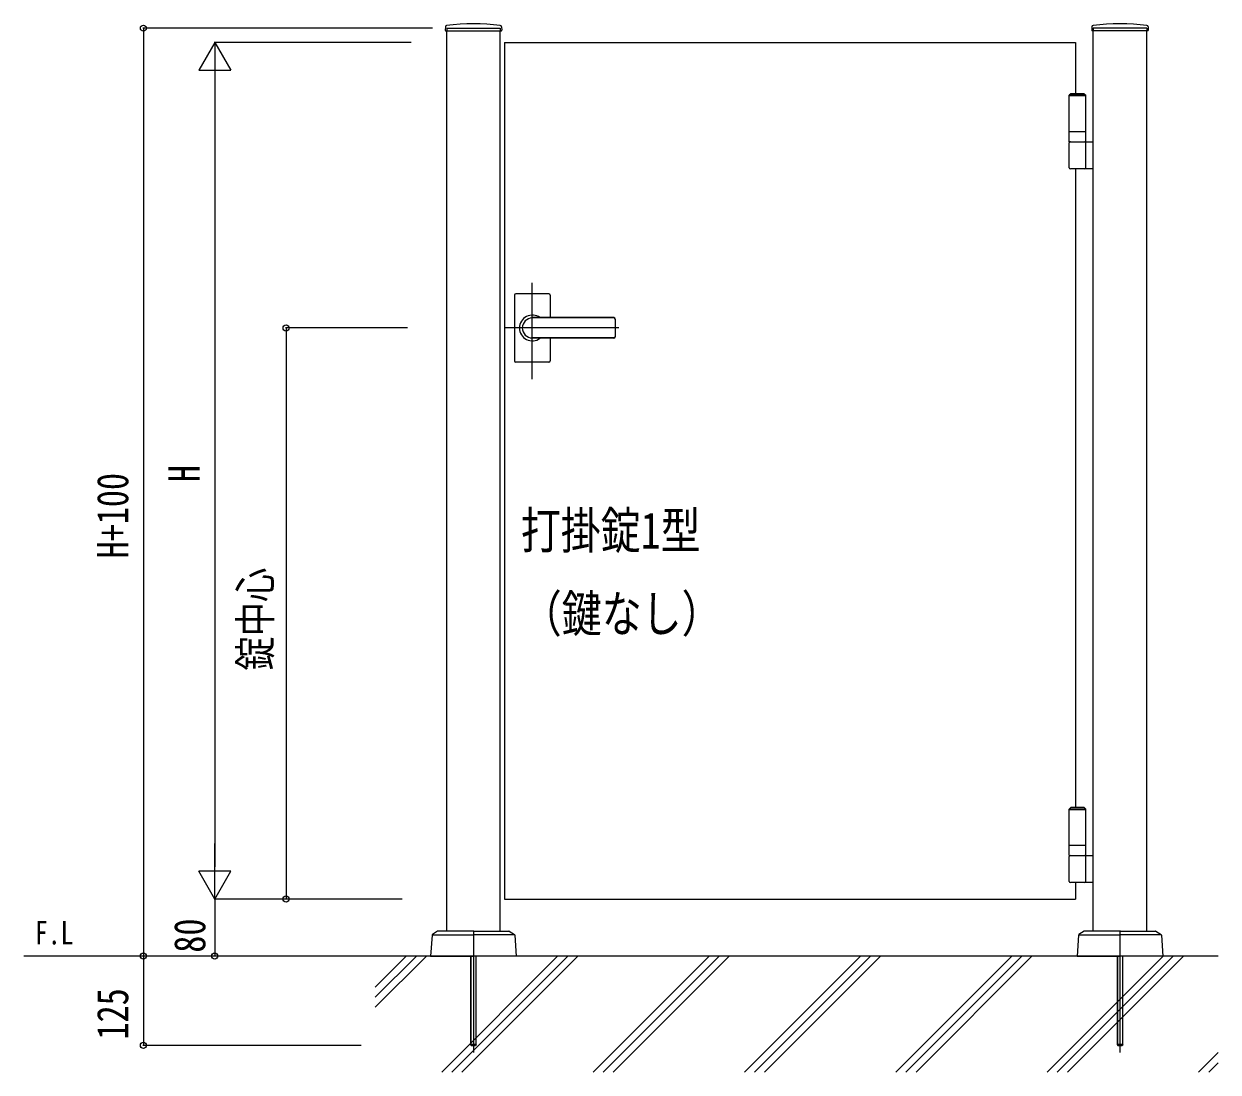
# Model space of a CAD drawing. Units: millimetres, scale not verified. Extents: x -4205 to 4205, y -2970 to 2970.
# Drawn here: x -1066 to 608, y -190 to 1278 of the extents above; entities that cross this region are included whole.
import ezdxf
from ezdxf.enums import TextEntityAlignment as Align

# ---------------------------------------------------------------- set-up
doc = ezdxf.new("R2010")
doc.units = ezdxf.units.MM
doc.header["$LTSCALE"] = 10
for name, color, linetype in [('0-1_USER1', 3, 'Continuous'), ('0-2_YKK_12', 2, 'Continuous'), ('0-3_YKK_A1', 4, 'Continuous'), ('0-4_YKK_D', 6, 'Continuous'), ('0-6_YSS_K', 3, 'Continuous')]:
    doc.layers.add(name, color=color, linetype=linetype)
doc.styles.add('ＭＳ ゴシック', font='')
doc.styles.get('ＭＳ ゴシック').set_extended_font_data('MS Gothic')

msp = doc.modelspace()

# ---------------------------------------------------------------- linework, layer by layer
at = {"layer": '0-2_YKK_12'}
for p, q in [((-353.48, 780.73), (-353.48, 915.51)), ((-232.22, 852.33), (-392.48, 852.33))]:
    msp.add_line(p, q, dxfattribs=at)
at = {"layer": '0-3_YKK_A1'}
for p, q in [((-475.32, 1274.23), (-475.58, 1269.36)), ((-473.48, 1272.33), (-473.48, 1268.83)), ((-396.64, 1274.23), (-396.38, 1269.36)), ((430.68, 1274.23), (430.42, 1269.36)), ((507.52, 1272.33), (507.52, 1268.83)), ((509.36, 1274.23), (509.62, 1269.36)), ((-475.08, 1268.83), (-396.88, 1268.83)), ((-473.48, 7.33), (-473.48, 1268.83)), ((-398.48, 7.33), (-398.48, 1268.83)), ((509.12, 1268.83), (430.92, 1268.83)), ((432.52, 7.33), (432.52, 1268.83)), ((507.52, 7.33), (507.52, 1268.83)), ((-392.48, 1252.33), (-392.48, 52.33)), ((401.02, 1180.33), (399.02, 1178.33)), ((422.02, 1178.33), (399.02, 1178.33)), ((422.02, 1177.33), (399.02, 1177.33)), ((420.02, 1180.33), (401.02, 1180.33)), ((420.02, 1180.33), (422.02, 1178.33)), ((422.02, 1127.33), (399.02, 1127.33)), ((399.02, 1113.33), (432.52, 1113.33)), ((399.02, 1076.83), (399.02, 1111.83)), ((422.02, 1076.83), (422.02, 1111.83)), ((432.52, 1075.33), (400.52, 1075.33)), ((407.52, 1075.33), (407.52, 180.33)), ((-378.48, 898.33), (-378.48, 852.33)), ((-330.48, 900.33), (-376.48, 900.33)), ((-328.48, 898.33), (-328.48, 866.83)), ((-239.48, 866.83), (-353.48, 866.83)), ((-239.48, 866.33), (-353.48, 866.33)), ((-237.48, 864.83), (-237.48, 839.83)), ((-378.48, 852.33), (-378.48, 806.33)), ((-239.48, 838.33), (-353.48, 838.33)), ((-239.48, 837.83), (-353.48, 837.83)), ((-328.48, 837.83), (-328.48, 806.33)), ((-330.48, 804.33), (-376.48, 804.33)), ((401.02, 180.33), (399.02, 178.33)), ((422.02, 178.33), (399.02, 178.33)), ((422.02, 177.33), (399.02, 177.33)), ((420.02, 180.33), (401.02, 180.33)), ((420.02, 180.33), (422.02, 178.33)), ((422.02, 127.33), (399.02, 127.33)), ((399.02, 113.33), (432.52, 113.33)), ((399.02, 76.83), (399.02, 111.83)), ((422.02, 76.83), (422.02, 111.83)), ((432.52, 75.33), (400.52, 75.33)), ((407.52, 75.33), (407.52, 52.33)), ((-392.48, 52.33), (407.52, 52.33)), ((-493.92, 1.82), (-495.98, -27.67)), ((-486.22, 7.17), (-493.45, 2.6)), ((-492.74, 2.33), (-435.98, 2.33)), ((-436.48, 7.33), (-485.69, 7.33)), ((-435.98, 6.83), (-435.98, -27.17)), ((-435.98, 6.83), (-435.98, -27.17)), ((-379.22, 2.33), (-435.98, 2.33)), ((-435.48, 7.33), (-386.27, 7.33)), ((-385.74, 7.17), (-378.51, 2.6)), ((-378.04, 1.82), (-375.98, -27.67)), ((412.08, 1.82), (410.02, -27.67)), ((419.78, 7.17), (412.55, 2.6)), ((413.26, 2.33), (470.02, 2.33)), ((469.52, 7.33), (420.31, 7.33)), ((470.02, 6.83), (470.02, -27.17)), ((470.02, 6.83), (470.02, -27.17)), ((526.78, 2.33), (470.02, 2.33)), ((470.52, 7.33), (519.73, 7.33)), ((520.26, 7.17), (527.49, 2.6)), ((527.96, 1.82), (530.02, -27.67)), ((607.52, -27.67), (-1065.95, -27.67)), ((-495.98, -27.67), (-436.48, -27.67)), ((-439.98, -27.67), (-439.98, -151.67)), ((-439.44, -27.67), (-439.44, -152.21)), ((-435.98, -27.67), (-435.98, -162.67)), ((-375.98, -27.67), (-435.48, -27.67)), ((-432.52, -27.67), (-432.52, -152.21)), ((-431.98, -151.67), (-431.98, -27.67)), ((410.02, -27.67), (469.52, -27.67)), ((466.02, -27.67), (466.02, -151.67)), ((466.56, -27.67), (466.56, -152.21)), ((470.02, -27.67), (470.02, -162.67)), ((530.02, -27.67), (470.52, -27.67)), ((473.48, -27.67), (473.48, -152.21)), ((474.02, -151.67), (474.02, -27.67)), ((-431.98, -151.67), (-439.98, -151.67)), ((-439.98, -151.67), (-438.98, -152.67)), ((-438.98, -152.67), (-432.98, -152.67)), ((-431.98, -151.67), (-432.98, -152.67)), ((474.02, -151.67), (466.02, -151.67)), ((466.02, -151.67), (467.02, -152.67)), ((467.02, -152.67), (473.02, -152.67)), ((474.02, -151.67), (473.02, -152.67))]:
    msp.add_line(p, q, dxfattribs=at)
for points in [[(-473.48, 1272.33), (-398.48, 1272.33), (-398.48, 1268.83)], [(507.52, 1272.33), (432.52, 1272.33), (432.52, 1268.83)], [(-392.48, 1252.33), (407.52, 1252.33), (407.52, 1180.33)], [(399.02, 1113.33), (399.02, 1127.33), (399.02, 1178.33)], [(422.02, 1113.33), (422.02, 1127.33), (422.02, 1178.33)], [(399.02, 113.33), (399.02, 127.33), (399.02, 178.33)], [(422.02, 113.33), (422.02, 127.33), (422.02, 178.33)]]:
    msp.add_lwpolyline(points, dxfattribs=at)
for centre, radius, start, end in [((-473.33, 1274.13), 2, 96.74447, 177), ((-435.98, 958.33), 320, 83.25553, 96.74447), ((-398.63, 1274.13), 2, 3, 83.25553), ((432.67, 1274.13), 2, 96.74447, 177), ((470.02, 958.33), 320, 83.25553, 96.74447), ((507.37, 1274.13), 2, 3, 83.25553), ((-475.08, 1269.33), 0.5, 177, 270), ((-396.88, 1269.33), 0.5, 270, 3), ((430.92, 1269.33), 0.5, 177, 270), ((509.12, 1269.33), 0.5, 270, 3), ((400.52, 1111.83), 1.5, 90, 180), ((420.52, 1111.83), 1.5, 0, 90), ((400.52, 1076.83), 1.5, 180, 270), ((420.52, 1076.83), 1.5, 270, 0), ((-376.48, 898.33), 2, 90, 180), ((-330.48, 898.33), 2, 0, 90), ((-353.48, 852.33), 18, 53.66394, 180.00366), ((-353.48, 852.33), 14, 90, 270), ((-239.48, 864.83), 2, 0, 90), ((-239.48, 864.33), 2, 0, 90), ((-353.48, 852.33), 18, 180.00366, 306.33606), ((-239.48, 840.33), 2, 270, 0), ((-239.48, 839.83), 2, 270, 0), ((-376.48, 806.33), 2, 180, 270), ((-330.48, 806.33), 2, 270, 0), ((400.52, 111.83), 1.5, 90, 180), ((420.52, 111.83), 1.5, 0, 90), ((400.52, 76.83), 1.5, 180, 270), ((420.52, 76.83), 1.5, 270, 0), ((-492.92, 1.76), 1, 122.32299, 176), ((-485.69, 6.33), 1, 90, 122.32299), ((-436.48, 6.83), 0.5, 360, 90), ((-435.48, 6.83), 0.5, 90, 180), ((-386.27, 6.33), 1, 57.67701, 90), ((-379.04, 1.76), 1, 4, 57.67701), ((413.08, 1.76), 1, 122.32299, 176), ((420.31, 6.33), 1, 90, 122.32299), ((469.52, 6.83), 0.5, 0, 90), ((470.52, 6.83), 0.5, 90, 180), ((519.73, 6.33), 1, 57.67701, 90), ((526.96, 1.76), 1, 4, 57.67701), ((-436.48, -27.17), 0.5, 270, 360), ((-435.48, -27.17), 0.5, 180, 270), ((469.52, -27.17), 0.5, 270, 0), ((469.52, -27.17), 0.5, 270, 360), ((470.52, -27.17), 0.5, 180, 270), ((470.52, -27.17), 0.5, 180, 270)]:
    msp.add_arc(centre, radius, start, end, dxfattribs=at)
at = {"layer": '0-4_YKK_D'}
for p, q in [((-493.48, 1272.33), (-899.5, 1272.33)), ((-898.5, 1272.33), (-898.5, -27.67)), ((-798.5, 1252.33), (-821, 1213.36)), ((-523.48, 1252.33), (-799.5, 1252.33)), ((-798.5, 1252.33), (-776, 1213.36)), ((-798.5, 1252.33), (-798.5, 1174.39)), ((-821, 1213.36), (-776, 1213.36)), ((-798.5, 1207.33), (-798.5, 97.33)), ((-528.56, 852.33), (-699.5, 852.33)), ((-698.5, 852.33), (-698.5, 52.33)), ((-798.5, 52.33), (-798.5, 130.27)), ((-798.5, 52.33), (-821, 91.3)), ((-776, 91.3), (-821, 91.3)), ((-798.5, 52.33), (-776, 91.3)), ((-535.97, 52.33), (-799.5, 52.33)), ((-535.97, 52.33), (-799.5, 52.33)), ((-798.5, 52.33), (-798.5, -27.67)), ((-535.97, 52.33), (-699.5, 52.33)), ((-623.12, -27.67), (-899.5, -27.67)), ((-536.47, -27.67), (-899.5, -27.67)), ((-898.5, -27.67), (-898.5, -152.67)), ((-793.48, -27.67), (-799.5, -27.67)), ((-593.48, -152.67), (-899.5, -152.67))]:
    msp.add_line(p, q, dxfattribs=at)
for centre in [(-898.5, 1272.33), (-698.5, 852.33), (-698.5, 52.33), (-898.5, -27.67), (-898.5, -27.67), (-798.5, -27.67), (-898.5, -152.67)]:
    msp.add_circle(centre, 4.25, dxfattribs=at)
at = {"layer": '0-6_YSS_K'}
for p, q in [((-573.48, -71.02), (-530.13, -27.67)), ((-573.48, -85.16), (-515.99, -27.67)), ((-573.48, -99.3), (-501.85, -27.67)), ((-480.5, -190.17), (-318, -27.67)), ((607.52, -27.67), (-473.48, -27.67)), ((-466.36, -190.17), (-303.86, -27.67)), ((-452.22, -190.17), (-289.72, -27.67)), ((-268.37, -190.17), (-105.87, -27.67)), ((-254.23, -190.17), (-91.73, -27.67)), ((-240.08, -190.17), (-77.58, -27.67)), ((-56.24, -190.17), (106.26, -27.67)), ((-42.09, -190.17), (120.41, -27.67)), ((-27.95, -190.17), (134.55, -27.67)), ((155.9, -190.17), (318.4, -27.67)), ((170.04, -190.17), (332.54, -27.67)), ((184.18, -190.17), (346.68, -27.67)), ((368.03, -190.17), (530.53, -27.67)), ((382.17, -190.17), (544.67, -27.67)), ((396.31, -190.17), (558.81, -27.67)), ((580.16, -190.17), (607.52, -162.81)), ((594.3, -190.17), (607.52, -176.95))]:
    msp.add_line(p, q, dxfattribs=at)

# ---------------------------------------------------------------- texts
at = {"layer": '0-1_USER1', "style": 'ＭＳ ゴシック', "width": 0.8}
for s, height, p in [('打掛錠1型', 51.32, (-369.59, 527.62)), ('（鍵なし）', 51.32, (-368.25, 410.96)), ('F.L', 32.99, (-1050.38, -21.24))]:
    msp.add_text(s, height=height, dxfattribs=at).set_placement(p, align=Align.BOTTOM_LEFT)
at = {"layer": '0-4_YKK_D', "style": 'ＭＳ ゴシック', "width": 0.8}
for s, p in [('H', (-806.5, 636.33)), ('H+100', (-906.5, 529.53)), ('錠中心', (-706.5, 372.33)), ('80', (-798.5, -22.87)), ('125', (-906.5, -144.57))]:
    msp.add_text(s, height=43.99, rotation=90, dxfattribs=at).set_placement(p, align=Align.BOTTOM_LEFT)

doc.saveas('drawing.dxf')
